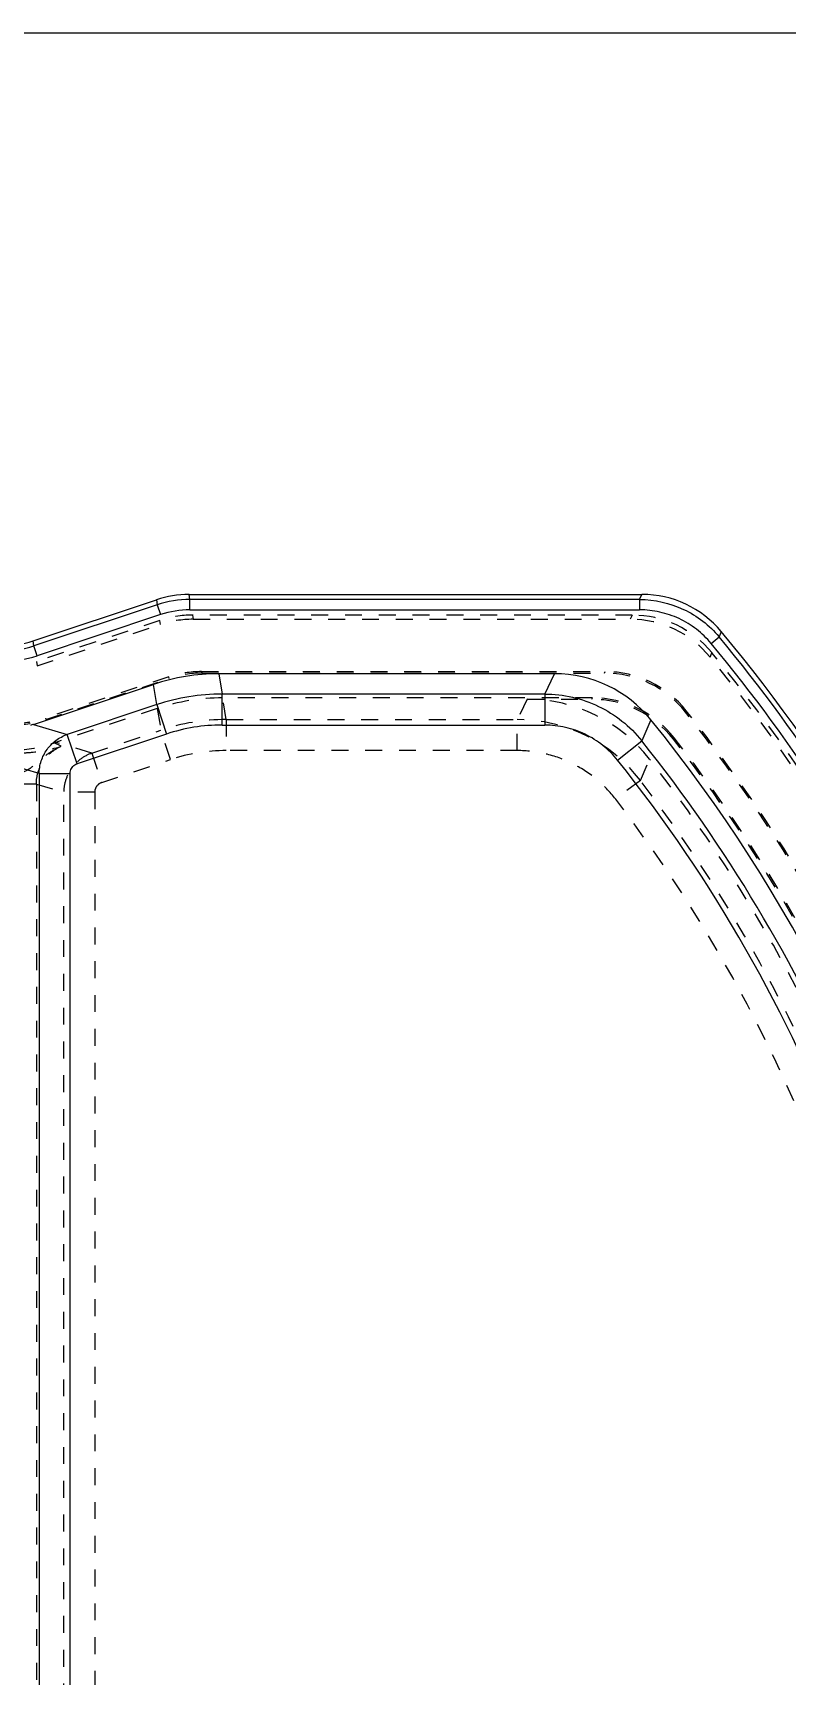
# Model space of a CAD drawing. Header units: millimetres. Extents: x 547 to 3706, y -10485 to 2068.
# Drawn here: x 1447.7 to 1520.7, y 1601.8 to 1760.6 of the extents above; entities that cross this region are included whole.
import ezdxf

# ---------------------------------------------------------------- set-up
doc = ezdxf.new("R2010")
doc.units = ezdxf.units.MM
doc.header["$LTSCALE"] = 16.335
doc.linetypes.add('HIDDEN', pattern=[0.2, 0.1, -0.1])
doc.layers.get('0').update_dxf_attribs({"linetype": 'CONTINUOUS'})
doc.layers.add('DEFAULT_2', color=8, linetype='HIDDEN')

msp = doc.modelspace()

# ---------------------------------------------------------------- linework, layer by layer
at = {"color": 7, "linetype": 'Continuous'}
for p, q in [((1462.927, 1705.846), (1462.848, 1706.337)), ((1462.848, 1706.337), (1506.643, 1706.337)), ((1506.414, 1705.846), (1506.643, 1706.337)), ((1447.764, 1701.849), (1459.69, 1705.824)), ((1459.769, 1705.334), (1447.844, 1701.359)), ((1459.69, 1705.824), (1459.769, 1705.334)), ((1459.769, 1705.334), (1460.085, 1704.387)), ((1462.927, 1704.848), (1462.927, 1705.846)), ((1506.414, 1705.846), (1462.927, 1705.846)), ((1462.927, 1704.848), (1506.414, 1704.848)), ((1506.414, 1705.846), (1506.414, 1704.848)), ((1460.085, 1704.387), (1448.16, 1700.411)), ((1447.844, 1701.359), (1447.764, 1701.849)), ((1513.325, 1701.605), (1514.093, 1702.244)), ((1514.313, 1702.746), (1514.093, 1702.244)), ((1448.16, 1700.411), (1447.844, 1701.359)), ((1465.713, 1698.668), (1466.031, 1696.705)), ((1498.192, 1698.668), (1465.713, 1698.668)), ((1497.251, 1696.705), (1498.192, 1698.668)), ((1447.797, 1693.776), (1459.397, 1697.643)), ((1459.715, 1695.68), (1459.397, 1697.643)), ((1466.031, 1693.709), (1466.031, 1696.705)), ((1497.251, 1696.705), (1466.031, 1696.705)), ((1497.251, 1696.705), (1497.251, 1693.709)), ((1459.715, 1695.68), (1451.074, 1692.799)), ((1459.715, 1695.68), (1460.663, 1692.837)), ((1447.797, 1693.776), (1451.074, 1692.799)), ((1466.039, 1693.709), (1497.251, 1693.709)), ((1507.508, 1694.222), (1506.619, 1692.194)), ((1452.021, 1689.957), (1451.074, 1692.799)), ((1460.655, 1692.835), (1452.021, 1689.957)), ((1504.277, 1690.326), (1506.619, 1692.194)), ((1448.349, 1689.01), (1445.695, 1689.802)), ((1448.349, 1689.01), (1448.349, 1512.663)), ((1448.349, 1689.01), (1451.338, 1689.01)), ((1451.338, 1512.663), (1451.338, 1689.01))]:
    msp.add_line(p, q, dxfattribs=at)
msp.add_lwpolyline([(998.978, 1760.623), (1992.09, 1760.623), (1992.09, 1140.923), (998.978, 1140.923)], close=True)
for centre, radius, start, end in [((1506.644, 1696.351), 9.985, 39.82014, 90.00315), ((1462.938, 1695.793), 10.053, 90.06175, 108.37319), ((1462.929, 1695.846), 9.002, 90.01594, 108.41901), ((1392.099, 1600.837), 157.639, 12.33754, 39.7349), ((1392.099, 1600.837), 158.638, 12.27546, 39.7349), ((1392.099, 1600.837), 159.128, 21.18276, 39.82329), ((1444.676, 1710.894), 10.048, 270.05676, 288.37819), ((1444.683, 1710.85), 11.003, 270.01594, 288.41901), ((1498.193, 1686.685), 11.982, 38.97567, 90.00305), ((1466.037, 1676.696), 20.008, 90.01657, 108.41837), ((1466.035, 1676.709), 17, 89.98646, 108.44849), ((1392.099, 1600.837), 148.459, 13.96747, 38.97872), ((1392.099, 1600.837), 146.496, 7.98695, 38.58082), ((1392.099, 1600.837), 143.5, 3.32159, 38.58082)]:
    msp.add_arc(centre, radius, start, end, dxfattribs=at)
for centre, major_axis, ratio, start_param, end_param in [((1462.852, 1696.323), (1.604, -9.885), 0.9985935, 2.9809398, 3.3022455), ((1444.602, 1711.35), (-1.604, 9.885), 0.9985935, -3.3022455, -2.9809398), ((1465.722, 1678.64), (-3.208, 19.77), 0.9985935, -0.1606529, 0.1606529), ((1449.078, 1689.981), (3.849, -1.147), 0.9958587, 2.1842053, 2.2609372)]:
    msp.add_ellipse(centre, major_axis=major_axis, ratio=ratio, start_param=start_param, end_param=end_param, dxfattribs=at)
for points, knots in [([(1506.414, 1705.846), (1507.864, 1705.846), (1510.793, 1705.188), (1513.169, 1703.355), (1514.093, 1702.244)], [0, 0, 0, 0, 0.5008121, 1, 1, 1, 1]), ([(1513.325, 1701.605), (1512.901, 1702.105), (1511.95, 1703.023), (1510.26, 1704.06), (1508.383, 1704.696), (1507.069, 1704.841), (1506.414, 1704.848)], [0, 0, 0, 0, 0.2499367, 0.5, 0.7500633, 1, 1, 1, 1]), ([(1497.251, 1696.705), (1498.146, 1696.704), (1499.938, 1696.497), (1502.483, 1695.602), (1504.775, 1694.172), (1506.058, 1692.897), (1506.619, 1692.194)], [0, 0, 0, 0, 0.2503203, 0.4992385, 0.7485062, 1, 1, 1, 1]), ([(1504.277, 1690.326), (1503.854, 1690.845), (1502.897, 1691.801), (1501.182, 1692.884), (1499.266, 1693.549), (1497.922, 1693.701), (1497.251, 1693.709)], [0, 0, 0, 0, 0.2499347, 0.5, 0.7500653, 1, 1, 1, 1]), ([(1448.349, 1689.01), (1448.35, 1689.427), (1448.487, 1690.258), (1449.06, 1691.375), (1449.935, 1692.273), (1450.68, 1692.666), (1451.074, 1692.799)], [0, 0, 0, 0, 0.2518824, 0.5001764, 0.7483754, 1, 1, 1, 1]), ([(1451.379, 1689.295), (1451.426, 1689.446), (1451.59, 1689.733), (1451.872, 1689.906), (1452.021, 1689.957)], [0, 0, 0, 0, 0.4999837, 1, 1, 1, 1])]:
    msp.add_open_spline(points, degree=3, knots=knots, dxfattribs=at)
msp.add_open_spline([(1451.338, 1689.01), (1451.338, 1689.106), (1451.351, 1689.203), (1451.379, 1689.295)], degree=3, dxfattribs=at)
at = {"layer": 'DEFAULT_2', "color": 8, "linetype": 'HIDDEN'}
for p, q in [((1460.014, 1703.824), (1448.089, 1699.849)), ((1448.154, 1699.445), (1460.08, 1703.421)), ((1460.08, 1703.421), (1460.014, 1703.824)), ((1463.172, 1704.337), (1463.238, 1703.933)), ((1505.703, 1704.337), (1463.172, 1704.337)), ((1463.238, 1703.933), (1505.512, 1703.933)), ((1505.703, 1704.337), (1505.512, 1703.933)), ((1448.089, 1699.849), (1448.154, 1699.445)), ((1513.231, 1700.283), (1513.413, 1700.697)), ((1460.901, 1698.36), (1448.976, 1694.385)), ((1448.998, 1694.249), (1460.923, 1698.224)), ((1460.923, 1698.224), (1460.901, 1698.36)), ((1464.059, 1698.873), (1464.081, 1698.737)), ((1464.059, 1698.873), (1503.094, 1698.873)), ((1464.081, 1698.737), (1503.028, 1698.737)), ((1503.028, 1698.737), (1503.094, 1698.873)), ((1459.775, 1695.312), (1449.952, 1692.037)), ((1459.775, 1695.312), (1460.116, 1693.212)), ((1466.432, 1694.237), (1466.091, 1696.337)), ((1501.862, 1696.337), (1466.091, 1696.337)), ((1495.552, 1696.2), (1494.587, 1694.237)), ((1495.552, 1696.2), (1501.795, 1696.2)), ((1501.795, 1696.2), (1501.862, 1696.337)), ((1510.917, 1695.093), (1510.855, 1694.953)), ((1448.976, 1694.385), (1448.998, 1694.249)), ((1466.432, 1694.237), (1466.432, 1691.241)), ((1466.432, 1694.237), (1494.587, 1694.237)), ((1494.587, 1691.241), (1494.587, 1694.237)), ((1450.481, 1691.651), (1449.8, 1691.983)), ((1453.456, 1690.992), (1449.952, 1692.037)), ((1453.456, 1690.992), (1460.116, 1693.212)), ((1461.063, 1690.37), (1460.116, 1693.212)), ((1509.739, 1692.488), (1509.676, 1692.348)), ((1453.456, 1690.992), (1454.404, 1688.15)), ((1454.413, 1688.153), (1461.056, 1690.368)), ((1494.587, 1691.241), (1466.439, 1691.241)), ((1506.484, 1688.361), (1507.381, 1690.412)), ((1448.078, 1687.995), (1446.085, 1687.995)), ((1448.078, 1687.995), (1448.078, 1513.678)), ((1448.078, 1687.995), (1450.732, 1687.204)), ((1450.732, 1514.469), (1450.732, 1687.204)), ((1453.72, 1687.204), (1450.732, 1687.204)), ((1453.72, 1687.204), (1453.72, 1514.469)), ((1506.484, 1688.361), (1504.104, 1686.54))]:
    msp.add_line(p, q, dxfattribs=at)
for centre, radius, start, end in [((1505.513, 1693.948), 9.985, 39.38205, 90.00325), ((1505.704, 1694.351), 9.985, 39.4564, 90.00323), ((1392.099, 1600.837), 156.725, 320.61471, 39.38529), ((1392.099, 1600.837), 157.128, 320.54036, 39.45964), ((1503.029, 1688.751), 9.985, 38.39417, 90.00341), ((1503.094, 1688.888), 9.985, 38.42082, 90.00341), ((1495.553, 1681.223), 14.978, 37.84423, 90.00331), ((1501.796, 1686.215), 9.985, 37.89042, 90.00351), ((1501.862, 1686.351), 9.985, 37.91786, 90.00351), ((1392.099, 1600.837), 151.664, 321.57578, 38.42422), ((1466.437, 1674.229), 20.008, 90.01657, 108.41837), ((1494.584, 1679.251), 14.986, 37.43508, 89.98713), ((1392.099, 1600.837), 151.528, 321.60242, 38.39758), ((1446.265, 1701.324), 9.987, 270.00017, 290.73121), ((1392.099, 1600.837), 148.992, 322.10607, 37.89393), ((1392.099, 1600.837), 149.128, 322.07863, 37.92137), ((1466.435, 1674.242), 17, 89.98646, 108.44849), ((1392.099, 1600.837), 145.992, 322.15246, 37.84754), ((1392.099, 1600.837), 144.029, 322.57776, 37.42224), ((1392.099, 1600.837), 141.033, 322.57776, 37.42224)]:
    msp.add_arc(centre, radius, start, end, dxfattribs=at)
for centre, major_axis, ratio, start_param, end_param in [((1463.177, 1694.323), (-1.604, 9.885), 0.9985935, -0.1606529, 0.1606529), ((1463.242, 1693.919), (-1.604, 9.885), 0.9985935, -0.1606529, 0.1606529), ((1444.927, 1709.35), (1.604, -9.885), 0.9985935, -0.1606529, 0.1606529), ((1444.992, 1708.947), (-1.604, 9.885), 0.9985935, -3.3022455, -2.9809398), ((1464.063, 1688.859), (-1.604, 9.885), 0.9985935, -0.1606529, 0.1606529), ((1464.085, 1688.723), (-1.604, 9.885), 0.9985935, -0.1606529, 0.1606529), ((1466.1, 1676.309), (-3.208, 19.77), 0.9985935, -0.1606529, 0.1606529), ((1445.813, 1703.887), (1.604, -9.885), 0.9985935, -0.1606529, 0.1606529), ((1445.835, 1703.75), (-1.604, 9.885), 0.9985935, -3.3022455, -2.9809398), ((1451.233, 1688.242), (3.849, -1.147), 0.9958587, 2.1842053, 2.2243646)]:
    msp.add_ellipse(centre, major_axis=major_axis, ratio=ratio, start_param=start_param, end_param=end_param, dxfattribs=at)
for points, knots in [([(1446.287, 1689.038), (1446.709, 1689.095), (1447.494, 1689.474), (1448.415, 1690.304), (1449.369, 1691.091), (1450.098, 1691.493), (1450.481, 1691.651)], [0, 0, 0, 0, 0.2567493, 0.5025395, 0.7501795, 1, 1, 1, 1]), ([(1446.393, 1691.016), (1446.855, 1691.015), (1448.238, 1691.09), (1449.601, 1691.38), (1450.481, 1691.651)], [0, 0, 0, 0, 0.3338955, 1, 1, 1, 1]), ([(1448.078, 1687.995), (1448.077, 1688.38), (1448.19, 1689.154), (1448.685, 1690.214), (1449.463, 1691.087), (1450.128, 1691.498), (1450.481, 1691.651)], [0, 0, 0, 0, 0.2500338, 0.5000651, 0.7500629, 1, 1, 1, 1]), ([(1453.456, 1690.992), (1453.062, 1690.86), (1452.318, 1690.466), (1451.442, 1689.568), (1450.869, 1688.452), (1450.732, 1687.62), (1450.732, 1687.204)], [0, 0, 0, 0, 0.2516246, 0.4998236, 0.7481176, 1, 1, 1, 1]), ([(1504.104, 1686.54), (1503.544, 1687.262), (1502.263, 1688.592), (1499.935, 1690.083), (1497.336, 1691.026), (1495.501, 1691.236), (1494.587, 1691.241)], [0, 0, 0, 0, 0.2500069, 0.500005, 0.7500009, 1, 1, 1, 1]), ([(1454.413, 1688.153), (1454.218, 1688.087), (1453.853, 1687.835), (1453.723, 1687.41), (1453.72, 1687.204)], [0, 0, 0, 0, 0.5000306, 1, 1, 1, 1])]:
    msp.add_open_spline(points, degree=3, knots=knots, dxfattribs=at)

doc.saveas('drawing.dxf')
